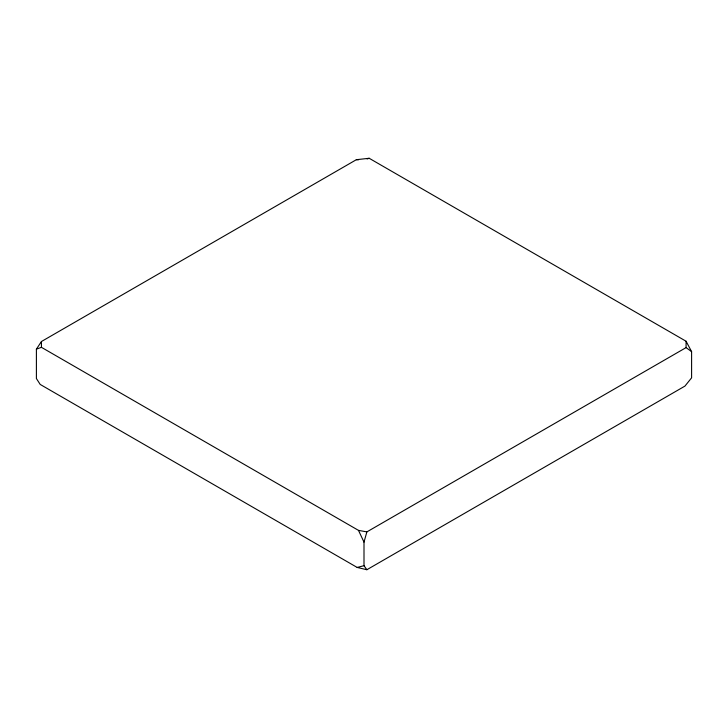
<?xml version="1.0" encoding="UTF-8"?>
<svg xmlns="http://www.w3.org/2000/svg" width="728" height="728" viewBox="0 0 728 728"><rect width="100%" height="100%" fill="white"/><g stroke="black" fill="none" stroke-linecap="round" stroke-linejoin="round"><path stroke-width="1.09" d="M366.876 569.724L364 565.692L364 542.114L366.876 531.895L686.085 347.602L686.085 341.241L369.178 158.276L356.365 159.696L41.441 341.514L36.4 349.149L36.4 378.533L40.213 384.448L357.166 567.44L366.876 569.724L684.939 386.095L691.6 377.832L691.6 351.642L686.085 341.241M36.4 349.149L41.441 347.329L358.485 530.375L366.876 531.895M367.103 158.968L369.178 158.276M357.166 567.44L364 565.692M356.365 159.696L358.54 159.787M686.085 347.602L691.6 351.642M358.485 530.375L364 542.114M41.441 341.514L41.441 347.329"/></g></svg>
